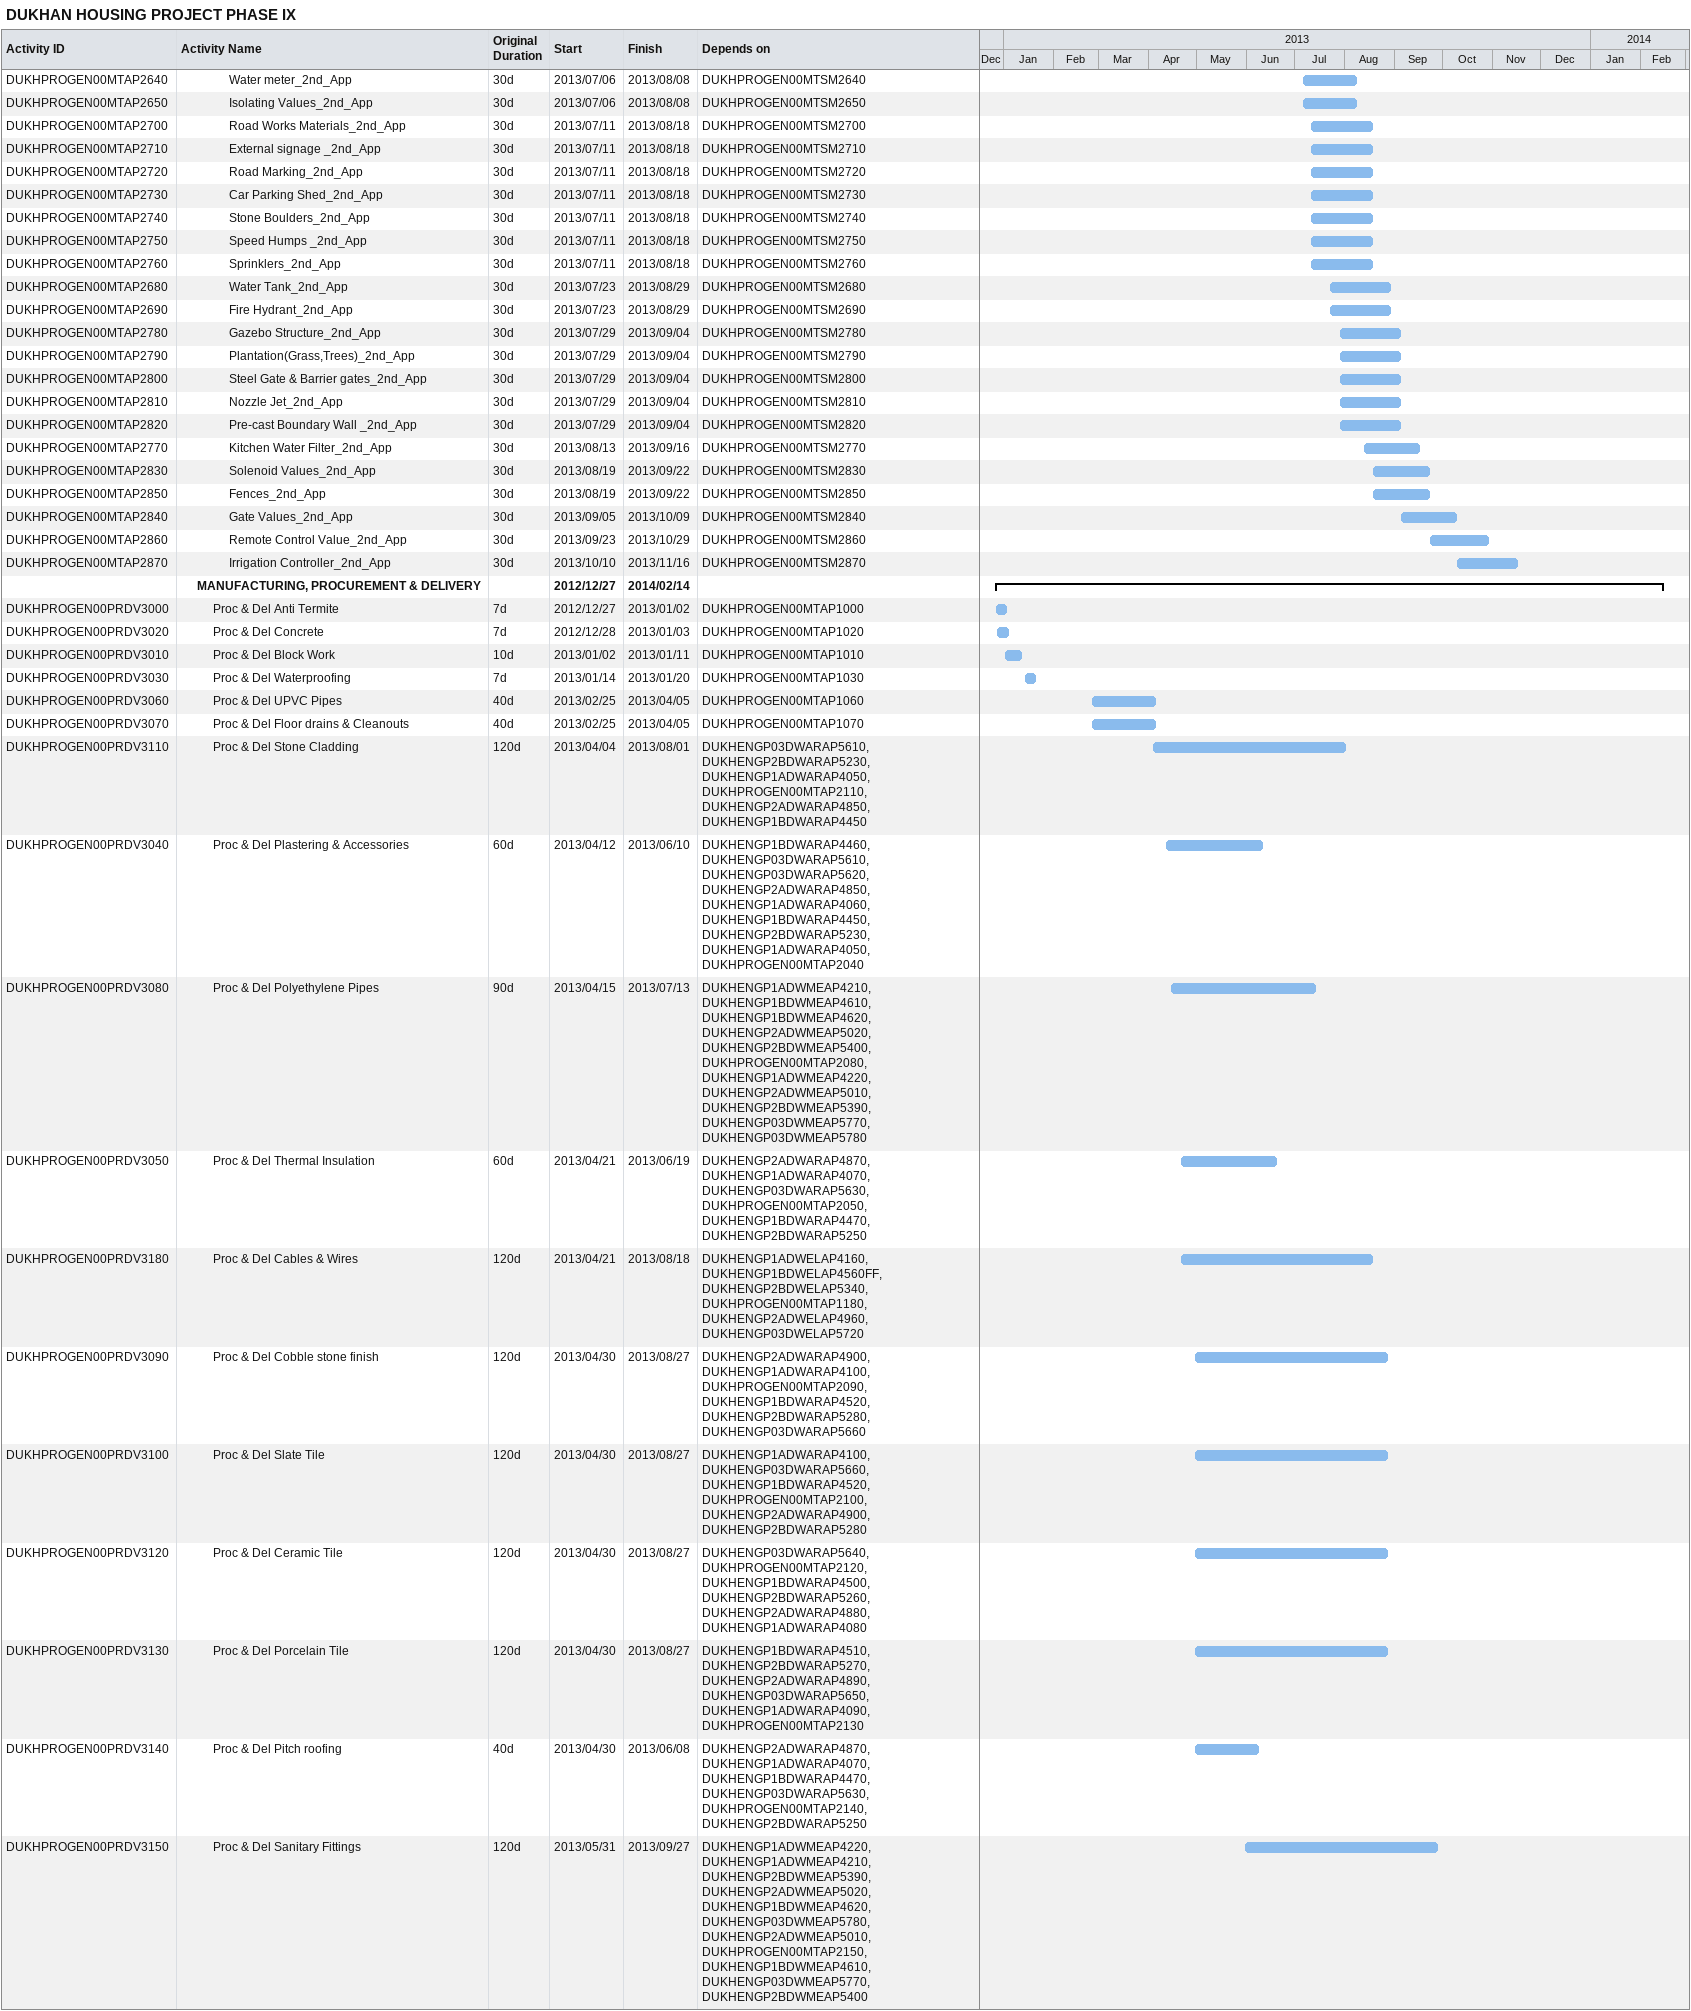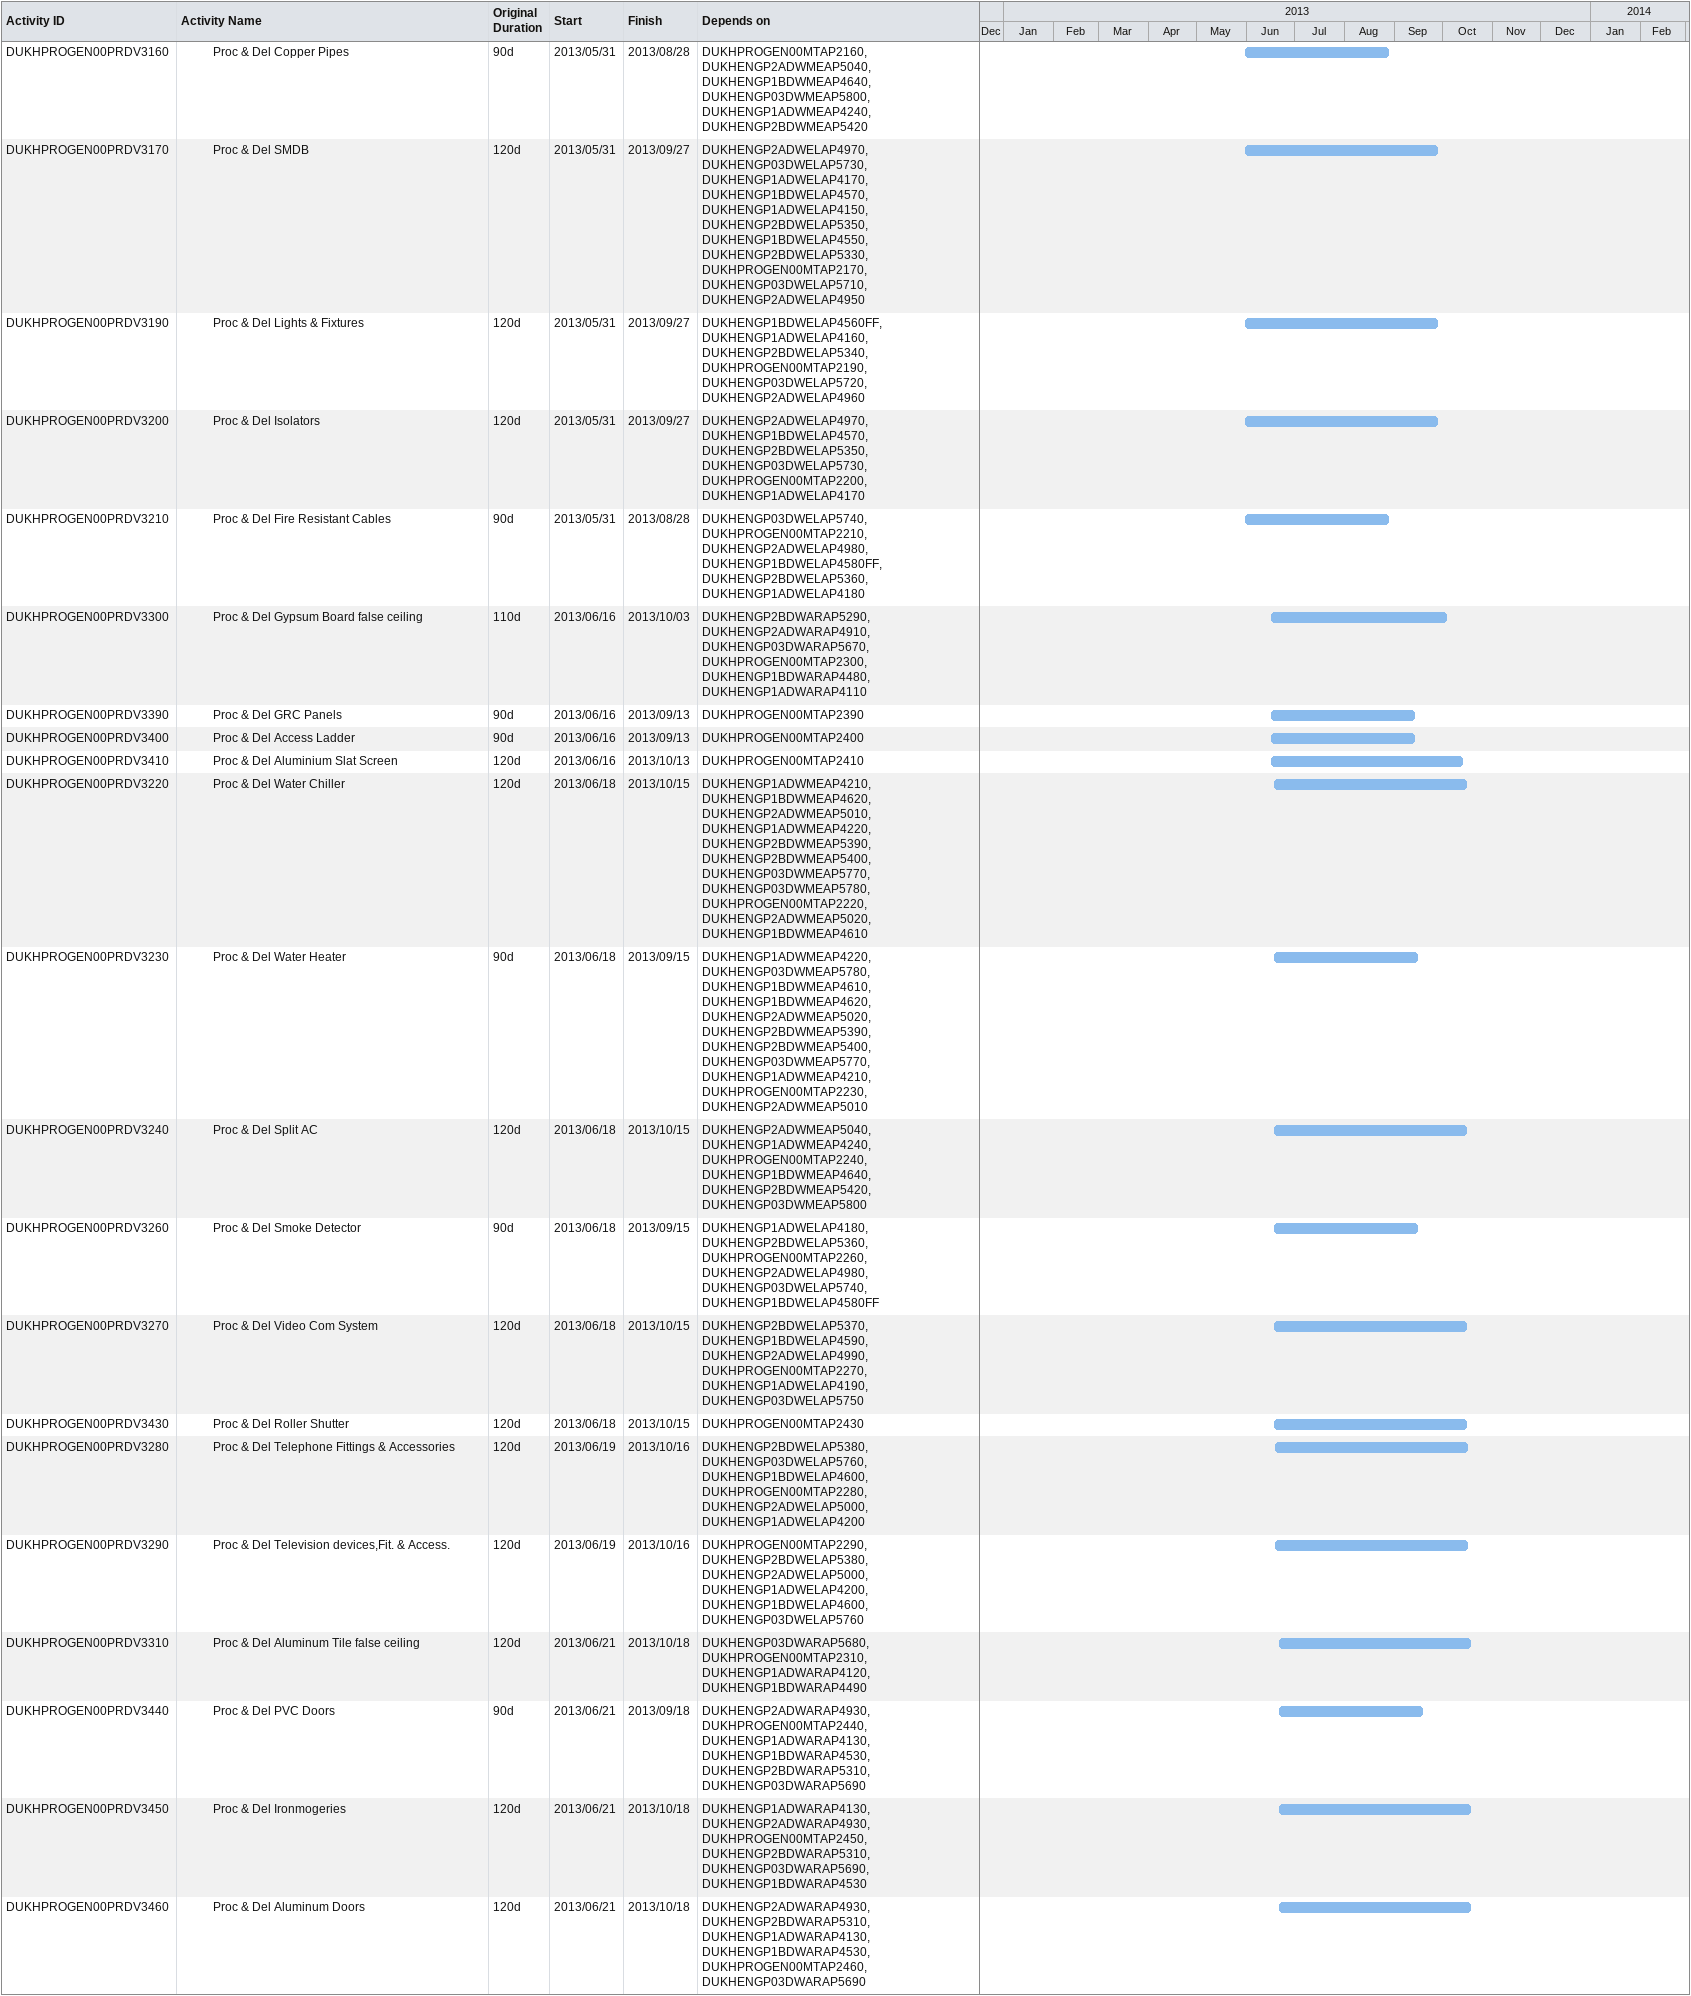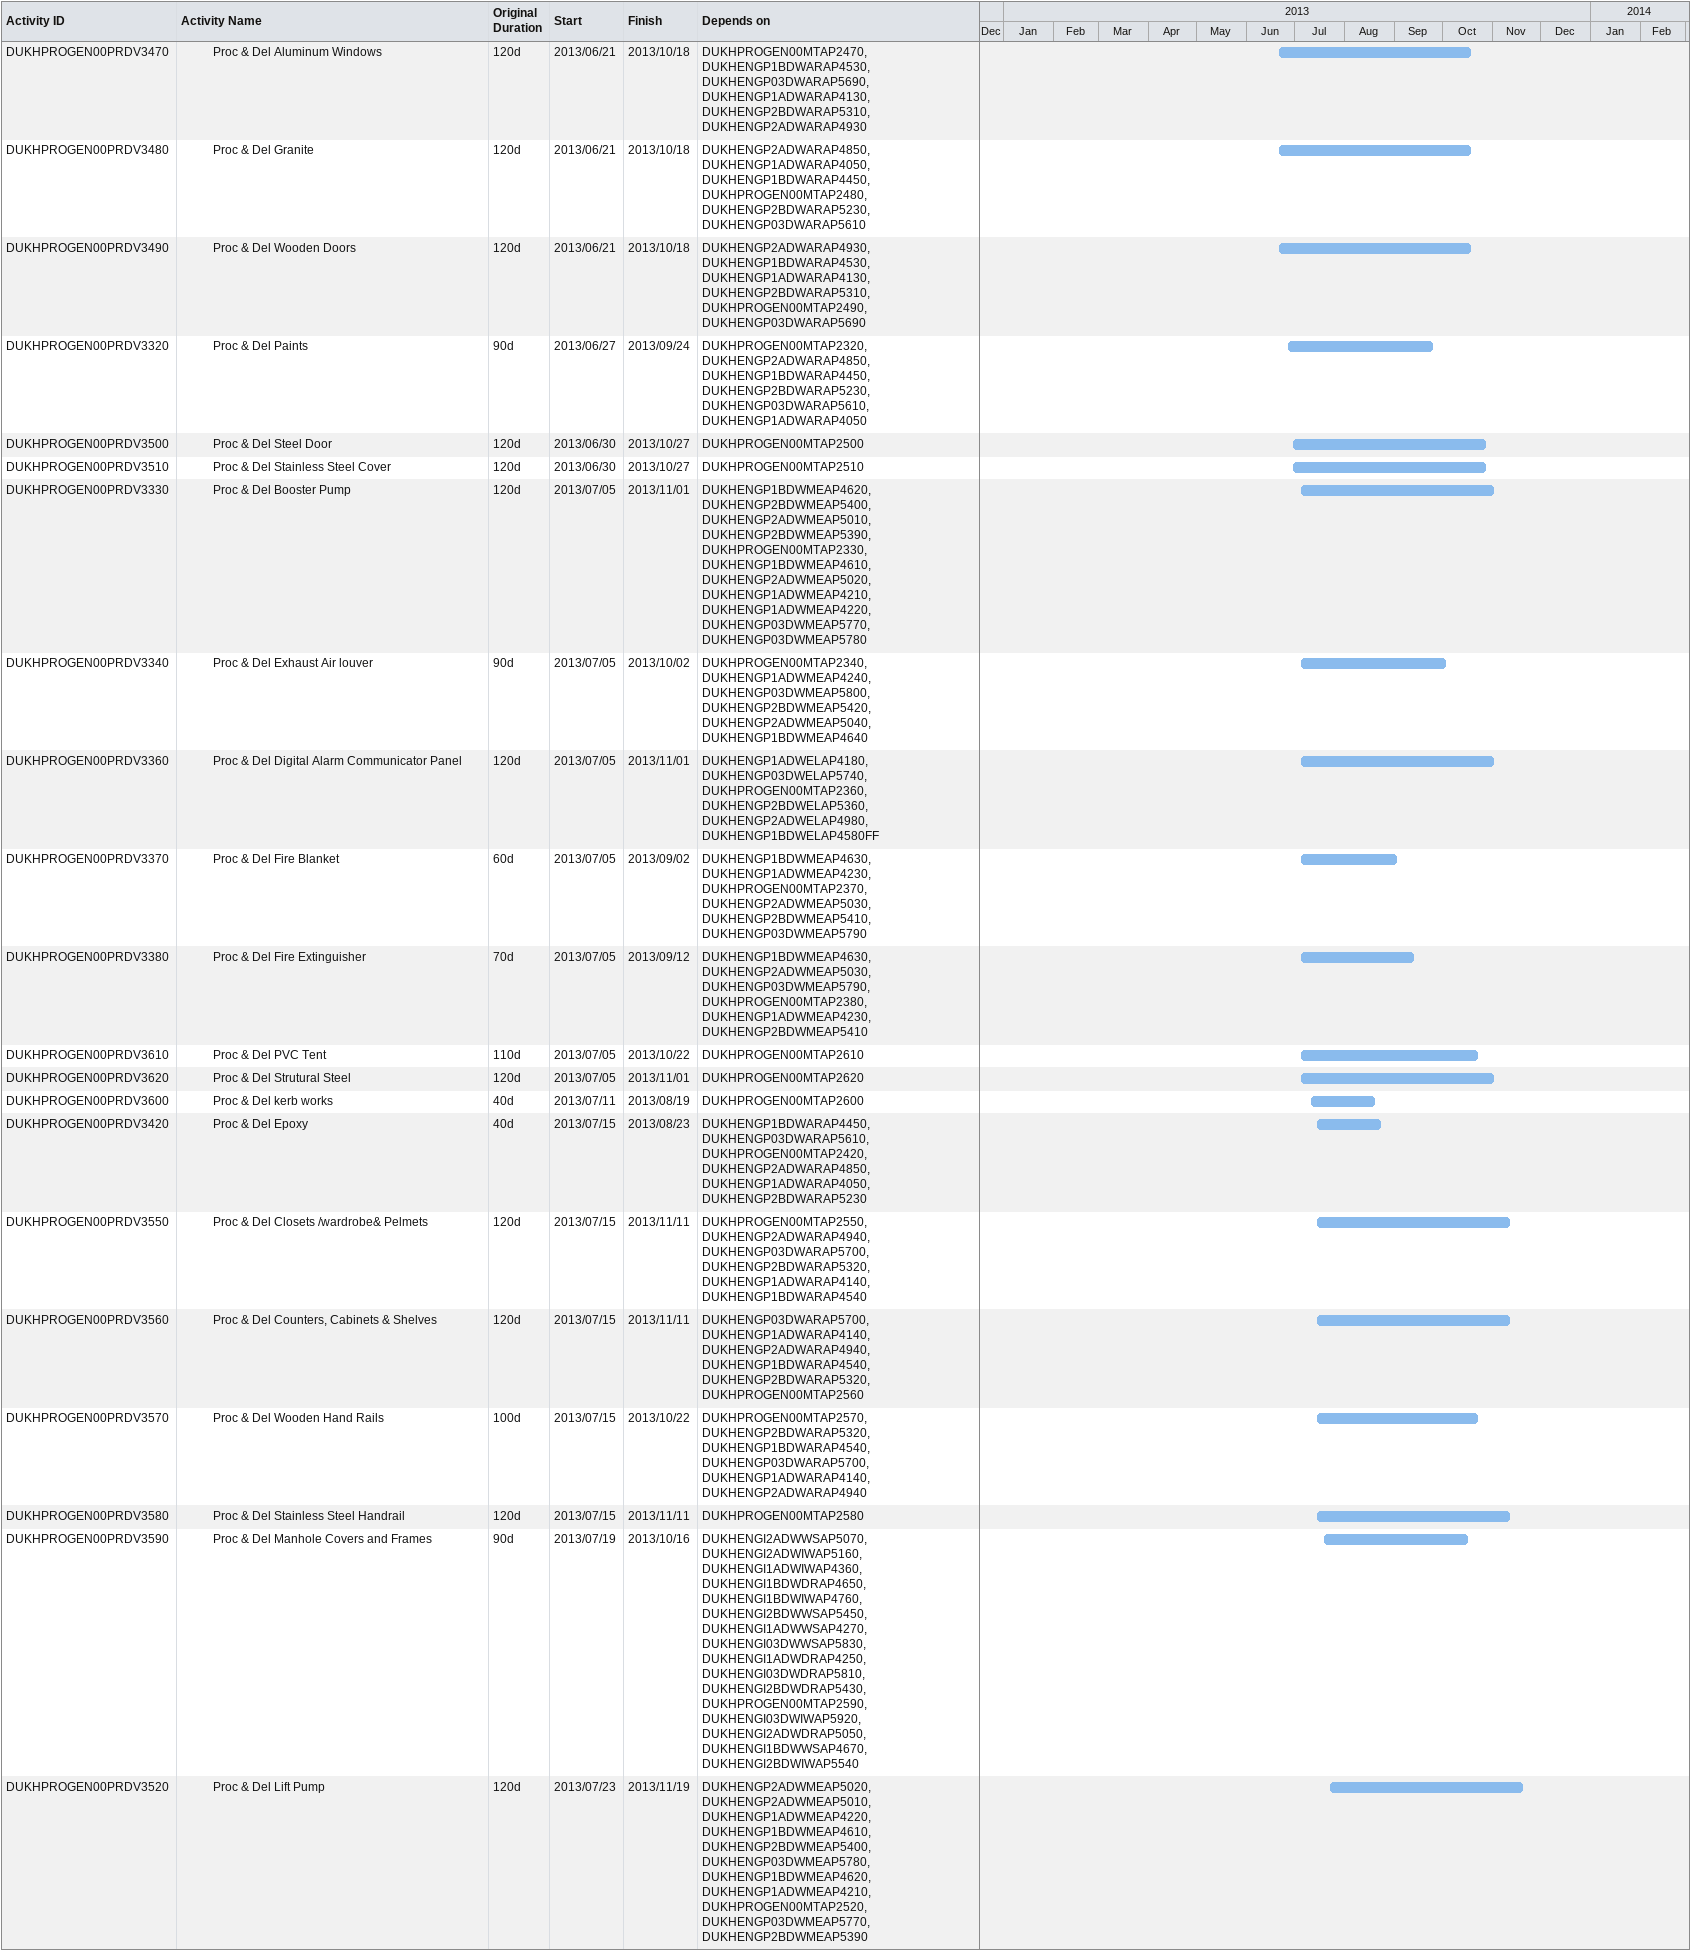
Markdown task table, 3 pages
DUKHAN HOUSING PROJECT PHASE IX

| ID | Level | Task | Original duration | Start | Finish | Predecessors |
|---|---|---|---|---|---|---|
| DUKHPROGEN00MTAP2640 | 4 | Water meter_2nd_App | 30d | 2013-07-06 | 2013-08-08 | DUKHPROGEN00MTSM2640 |
| DUKHPROGEN00MTAP2650 | 4 | Isolating Values_2nd_App | 30d | 2013-07-06 | 2013-08-08 | DUKHPROGEN00MTSM2650 |
| DUKHPROGEN00MTAP2700 | 4 | Road Works Materials_2nd_App | 30d | 2013-07-11 | 2013-08-18 | DUKHPROGEN00MTSM2700 |
| DUKHPROGEN00MTAP2710 | 4 | External signage _2nd_App | 30d | 2013-07-11 | 2013-08-18 | DUKHPROGEN00MTSM2710 |
| DUKHPROGEN00MTAP2720 | 4 | Road Marking_2nd_App | 30d | 2013-07-11 | 2013-08-18 | DUKHPROGEN00MTSM2720 |
| DUKHPROGEN00MTAP2730 | 4 | Car Parking Shed_2nd_App | 30d | 2013-07-11 | 2013-08-18 | DUKHPROGEN00MTSM2730 |
| DUKHPROGEN00MTAP2740 | 4 | Stone Boulders_2nd_App | 30d | 2013-07-11 | 2013-08-18 | DUKHPROGEN00MTSM2740 |
| DUKHPROGEN00MTAP2750 | 4 | Speed Humps _2nd_App | 30d | 2013-07-11 | 2013-08-18 | DUKHPROGEN00MTSM2750 |
| DUKHPROGEN00MTAP2760 | 4 | Sprinklers_2nd_App | 30d | 2013-07-11 | 2013-08-18 | DUKHPROGEN00MTSM2760 |
| DUKHPROGEN00MTAP2680 | 4 | Water Tank_2nd_App | 30d | 2013-07-23 | 2013-08-29 | DUKHPROGEN00MTSM2680 |
| DUKHPROGEN00MTAP2690 | 4 | Fire Hydrant_2nd_App | 30d | 2013-07-23 | 2013-08-29 | DUKHPROGEN00MTSM2690 |
| DUKHPROGEN00MTAP2780 | 4 | Gazebo Structure_2nd_App | 30d | 2013-07-29 | 2013-09-04 | DUKHPROGEN00MTSM2780 |
| DUKHPROGEN00MTAP2790 | 4 | Plantation(Grass,Trees)_2nd_App | 30d | 2013-07-29 | 2013-09-04 | DUKHPROGEN00MTSM2790 |
| DUKHPROGEN00MTAP2800 | 4 | Steel Gate & Barrier gates_2nd_App | 30d | 2013-07-29 | 2013-09-04 | DUKHPROGEN00MTSM2800 |
| DUKHPROGEN00MTAP2810 | 4 | Nozzle Jet_2nd_App | 30d | 2013-07-29 | 2013-09-04 | DUKHPROGEN00MTSM2810 |
| DUKHPROGEN00MTAP2820 | 4 | Pre-cast Boundary Wall _2nd_App | 30d | 2013-07-29 | 2013-09-04 | DUKHPROGEN00MTSM2820 |
| DUKHPROGEN00MTAP2770 | 4 | Kitchen Water Filter_2nd_App | 30d | 2013-08-13 | 2013-09-16 | DUKHPROGEN00MTSM2770 |
| DUKHPROGEN00MTAP2830 | 4 | Solenoid Values_2nd_App | 30d | 2013-08-19 | 2013-09-22 | DUKHPROGEN00MTSM2830 |
| DUKHPROGEN00MTAP2850 | 4 | Fences_2nd_App | 30d | 2013-08-19 | 2013-09-22 | DUKHPROGEN00MTSM2850 |
| DUKHPROGEN00MTAP2840 | 4 | Gate Values_2nd_App | 30d | 2013-09-05 | 2013-10-09 | DUKHPROGEN00MTSM2840 |
| DUKHPROGEN00MTAP2860 | 4 | Remote Control Value_2nd_App | 30d | 2013-09-23 | 2013-10-29 | DUKHPROGEN00MTSM2860 |
| DUKHPROGEN00MTAP2870 | 4 | Irrigation Controller_2nd_App | 30d | 2013-10-10 | 2013-11-16 | DUKHPROGEN00MTSM2870 |
|  | 2 | **MANUFACTURING, PROCUREMENT & DELIVERY** |  | 2012-12-27 | 2014-02-14 |  |
| DUKHPROGEN00PRDV3000 | 3 | Proc & Del Anti Termite | 7d | 2012-12-27 | 2013-01-02 | DUKHPROGEN00MTAP1000 |
| DUKHPROGEN00PRDV3020 | 3 | Proc & Del Concrete | 7d | 2012-12-28 | 2013-01-03 | DUKHPROGEN00MTAP1020 |
| DUKHPROGEN00PRDV3010 | 3 | Proc & Del Block Work | 10d | 2013-01-02 | 2013-01-11 | DUKHPROGEN00MTAP1010 |
| DUKHPROGEN00PRDV3030 | 3 | Proc & Del Waterproofing | 7d | 2013-01-14 | 2013-01-20 | DUKHPROGEN00MTAP1030 |
| DUKHPROGEN00PRDV3060 | 3 | Proc & Del UPVC Pipes | 40d | 2013-02-25 | 2013-04-05 | DUKHPROGEN00MTAP1060 |
| DUKHPROGEN00PRDV3070 | 3 | Proc & Del Floor drains & Cleanouts | 40d | 2013-02-25 | 2013-04-05 | DUKHPROGEN00MTAP1070 |
| DUKHPROGEN00PRDV3110 | 3 | Proc & Del Stone Cladding | 120d | 2013-04-04 | 2013-08-01 | DUKHENGP03DWARAP5610, DUKHENGP2BDWARAP5230, DUKHENGP1ADWARAP4050, DUKHPROGEN00MTAP2110, DUKHENGP2ADWARAP4850, DUKHENGP1BDWARAP4450 |
| DUKHPROGEN00PRDV3040 | 3 | Proc & Del Plastering & Accessories | 60d | 2013-04-12 | 2013-06-10 | DUKHENGP1BDWARAP4460, DUKHENGP03DWARAP5610, DUKHENGP03DWARAP5620, DUKHENGP2ADWARAP4850, DUKHENGP1ADWARAP4060, DUKHENGP1BDWARAP4450, DUKHENGP2BDWARAP5230, DUKHENGP1ADWARAP4050, DUKHPROGEN00MTAP2040 |
| DUKHPROGEN00PRDV3080 | 3 | Proc & Del Polyethylene Pipes | 90d | 2013-04-15 | 2013-07-13 | DUKHENGP1ADWMEAP4210, DUKHENGP1BDWMEAP4610, DUKHENGP1BDWMEAP4620, DUKHENGP2ADWMEAP5020, DUKHENGP2BDWMEAP5400, DUKHPROGEN00MTAP2080, DUKHENGP1ADWMEAP4220, DUKHENGP2ADWMEAP5010, DUKHENGP2BDWMEAP5390, DUKHENGP03DWMEAP5770, DUKHENGP03DWMEAP5780 |
| DUKHPROGEN00PRDV3050 | 3 | Proc & Del Thermal Insulation | 60d | 2013-04-21 | 2013-06-19 | DUKHENGP2ADWARAP4870, DUKHENGP1ADWARAP4070, DUKHENGP03DWARAP5630, DUKHPROGEN00MTAP2050, DUKHENGP1BDWARAP4470, DUKHENGP2BDWARAP5250 |
| DUKHPROGEN00PRDV3180 | 3 | Proc & Del Cables & Wires | 120d | 2013-04-21 | 2013-08-18 | DUKHENGP1ADWELAP4160, DUKHENGP1BDWELAP4560FF, DUKHENGP2BDWELAP5340, DUKHPROGEN00MTAP1180, DUKHENGP2ADWELAP4960, DUKHENGP03DWELAP5720 |
| DUKHPROGEN00PRDV3090 | 3 | Proc & Del Cobble stone finish | 120d | 2013-04-30 | 2013-08-27 | DUKHENGP2ADWARAP4900, DUKHENGP1ADWARAP4100, DUKHPROGEN00MTAP2090, DUKHENGP1BDWARAP4520, DUKHENGP2BDWARAP5280, DUKHENGP03DWARAP5660 |
| DUKHPROGEN00PRDV3100 | 3 | Proc & Del Slate Tile | 120d | 2013-04-30 | 2013-08-27 | DUKHENGP1ADWARAP4100, DUKHENGP03DWARAP5660, DUKHENGP1BDWARAP4520, DUKHPROGEN00MTAP2100, DUKHENGP2ADWARAP4900, DUKHENGP2BDWARAP5280 |
| DUKHPROGEN00PRDV3120 | 3 | Proc & Del Ceramic Tile | 120d | 2013-04-30 | 2013-08-27 | DUKHENGP03DWARAP5640, DUKHPROGEN00MTAP2120, DUKHENGP1BDWARAP4500, DUKHENGP2BDWARAP5260, DUKHENGP2ADWARAP4880, DUKHENGP1ADWARAP4080 |
| DUKHPROGEN00PRDV3130 | 3 | Proc & Del Porcelain Tile | 120d | 2013-04-30 | 2013-08-27 | DUKHENGP1BDWARAP4510, DUKHENGP2BDWARAP5270, DUKHENGP2ADWARAP4890, DUKHENGP03DWARAP5650, DUKHENGP1ADWARAP4090, DUKHPROGEN00MTAP2130 |
| DUKHPROGEN00PRDV3140 | 3 | Proc & Del Pitch roofing | 40d | 2013-04-30 | 2013-06-08 | DUKHENGP2ADWARAP4870, DUKHENGP1ADWARAP4070, DUKHENGP1BDWARAP4470, DUKHENGP03DWARAP5630, DUKHPROGEN00MTAP2140, DUKHENGP2BDWARAP5250 |
| DUKHPROGEN00PRDV3150 | 3 | Proc & Del Sanitary Fittings | 120d | 2013-05-31 | 2013-09-27 | DUKHENGP1ADWMEAP4220, DUKHENGP1ADWMEAP4210, DUKHENGP2BDWMEAP5390, DUKHENGP2ADWMEAP5020, DUKHENGP1BDWMEAP4620, DUKHENGP03DWMEAP5780, DUKHENGP2ADWMEAP5010, DUKHPROGEN00MTAP2150, DUKHENGP1BDWMEAP4610, DUKHENGP03DWMEAP5770, DUKHENGP2BDWMEAP5400 |
| DUKHPROGEN00PRDV3160 | 3 | Proc & Del Copper Pipes | 90d | 2013-05-31 | 2013-08-28 | DUKHPROGEN00MTAP2160, DUKHENGP2ADWMEAP5040, DUKHENGP1BDWMEAP4640, DUKHENGP03DWMEAP5800, DUKHENGP1ADWMEAP4240, DUKHENGP2BDWMEAP5420 |
| DUKHPROGEN00PRDV3170 | 3 | Proc & Del SMDB | 120d | 2013-05-31 | 2013-09-27 | DUKHENGP2ADWELAP4970, DUKHENGP03DWELAP5730, DUKHENGP1ADWELAP4170, DUKHENGP1BDWELAP4570, DUKHENGP1ADWELAP4150, DUKHENGP2BDWELAP5350, DUKHENGP1BDWELAP4550, DUKHENGP2BDWELAP5330, DUKHPROGEN00MTAP2170, DUKHENGP03DWELAP5710, DUKHENGP2ADWELAP4950 |
| DUKHPROGEN00PRDV3190 | 3 | Proc & Del Lights & Fixtures | 120d | 2013-05-31 | 2013-09-27 | DUKHENGP1BDWELAP4560FF, DUKHENGP1ADWELAP4160, DUKHENGP2BDWELAP5340, DUKHPROGEN00MTAP2190, DUKHENGP03DWELAP5720, DUKHENGP2ADWELAP4960 |
| DUKHPROGEN00PRDV3200 | 3 | Proc & Del Isolators | 120d | 2013-05-31 | 2013-09-27 | DUKHENGP2ADWELAP4970, DUKHENGP1BDWELAP4570, DUKHENGP2BDWELAP5350, DUKHENGP03DWELAP5730, DUKHPROGEN00MTAP2200, DUKHENGP1ADWELAP4170 |
| DUKHPROGEN00PRDV3210 | 3 | Proc & Del Fire Resistant Cables | 90d | 2013-05-31 | 2013-08-28 | DUKHENGP03DWELAP5740, DUKHPROGEN00MTAP2210, DUKHENGP2ADWELAP4980, DUKHENGP1BDWELAP4580FF, DUKHENGP2BDWELAP5360, DUKHENGP1ADWELAP4180 |
| DUKHPROGEN00PRDV3300 | 3 | Proc & Del Gypsum Board false ceiling | 110d | 2013-06-16 | 2013-10-03 | DUKHENGP2BDWARAP5290, DUKHENGP2ADWARAP4910, DUKHENGP03DWARAP5670, DUKHPROGEN00MTAP2300, DUKHENGP1BDWARAP4480, DUKHENGP1ADWARAP4110 |
| DUKHPROGEN00PRDV3390 | 3 | Proc & Del GRC Panels | 90d | 2013-06-16 | 2013-09-13 | DUKHPROGEN00MTAP2390 |
| DUKHPROGEN00PRDV3400 | 3 | Proc & Del Access Ladder | 90d | 2013-06-16 | 2013-09-13 | DUKHPROGEN00MTAP2400 |
| DUKHPROGEN00PRDV3410 | 3 | Proc & Del Aluminium Slat Screen | 120d | 2013-06-16 | 2013-10-13 | DUKHPROGEN00MTAP2410 |
| DUKHPROGEN00PRDV3220 | 3 | Proc & Del Water Chiller | 120d | 2013-06-18 | 2013-10-15 | DUKHENGP1ADWMEAP4210, DUKHENGP1BDWMEAP4620, DUKHENGP2ADWMEAP5010, DUKHENGP1ADWMEAP4220, DUKHENGP2BDWMEAP5390, DUKHENGP2BDWMEAP5400, DUKHENGP03DWMEAP5770, DUKHENGP03DWMEAP5780, DUKHPROGEN00MTAP2220, DUKHENGP2ADWMEAP5020, DUKHENGP1BDWMEAP4610 |
| DUKHPROGEN00PRDV3230 | 3 | Proc & Del Water Heater | 90d | 2013-06-18 | 2013-09-15 | DUKHENGP1ADWMEAP4220, DUKHENGP03DWMEAP5780, DUKHENGP1BDWMEAP4610, DUKHENGP1BDWMEAP4620, DUKHENGP2ADWMEAP5020, DUKHENGP2BDWMEAP5390, DUKHENGP2BDWMEAP5400, DUKHENGP03DWMEAP5770, DUKHENGP1ADWMEAP4210, DUKHPROGEN00MTAP2230, DUKHENGP2ADWMEAP5010 |
| DUKHPROGEN00PRDV3240 | 3 | Proc & Del Split AC | 120d | 2013-06-18 | 2013-10-15 | DUKHENGP2ADWMEAP5040, DUKHENGP1ADWMEAP4240, DUKHPROGEN00MTAP2240, DUKHENGP1BDWMEAP4640, DUKHENGP2BDWMEAP5420, DUKHENGP03DWMEAP5800 |
| DUKHPROGEN00PRDV3260 | 3 | Proc & Del Smoke Detector | 90d | 2013-06-18 | 2013-09-15 | DUKHENGP1ADWELAP4180, DUKHENGP2BDWELAP5360, DUKHPROGEN00MTAP2260, DUKHENGP2ADWELAP4980, DUKHENGP03DWELAP5740, DUKHENGP1BDWELAP4580FF |
| DUKHPROGEN00PRDV3270 | 3 | Proc & Del Video Com System | 120d | 2013-06-18 | 2013-10-15 | DUKHENGP2BDWELAP5370, DUKHENGP1BDWELAP4590, DUKHENGP2ADWELAP4990, DUKHPROGEN00MTAP2270, DUKHENGP1ADWELAP4190, DUKHENGP03DWELAP5750 |
| DUKHPROGEN00PRDV3430 | 3 | Proc & Del Roller Shutter | 120d | 2013-06-18 | 2013-10-15 | DUKHPROGEN00MTAP2430 |
| DUKHPROGEN00PRDV3280 | 3 | Proc & Del Telephone Fittings & Accessories | 120d | 2013-06-19 | 2013-10-16 | DUKHENGP2BDWELAP5380, DUKHENGP03DWELAP5760, DUKHENGP1BDWELAP4600, DUKHPROGEN00MTAP2280, DUKHENGP2ADWELAP5000, DUKHENGP1ADWELAP4200 |
| DUKHPROGEN00PRDV3290 | 3 | Proc & Del Television devices,Fit. & Access. | 120d | 2013-06-19 | 2013-10-16 | DUKHPROGEN00MTAP2290, DUKHENGP2BDWELAP5380, DUKHENGP2ADWELAP5000, DUKHENGP1ADWELAP4200, DUKHENGP1BDWELAP4600, DUKHENGP03DWELAP5760 |
| DUKHPROGEN00PRDV3310 | 3 | Proc & Del Aluminum Tile false ceiling | 120d | 2013-06-21 | 2013-10-18 | DUKHENGP03DWARAP5680, DUKHPROGEN00MTAP2310, DUKHENGP1ADWARAP4120, DUKHENGP1BDWARAP4490 |
| DUKHPROGEN00PRDV3440 | 3 | Proc & Del PVC Doors | 90d | 2013-06-21 | 2013-09-18 | DUKHENGP2ADWARAP4930, DUKHPROGEN00MTAP2440, DUKHENGP1ADWARAP4130, DUKHENGP1BDWARAP4530, DUKHENGP2BDWARAP5310, DUKHENGP03DWARAP5690 |
| DUKHPROGEN00PRDV3450 | 3 | Proc & Del Ironmogeries | 120d | 2013-06-21 | 2013-10-18 | DUKHENGP1ADWARAP4130, DUKHENGP2ADWARAP4930, DUKHPROGEN00MTAP2450, DUKHENGP2BDWARAP5310, DUKHENGP03DWARAP5690, DUKHENGP1BDWARAP4530 |
| DUKHPROGEN00PRDV3460 | 3 | Proc & Del Aluminum Doors | 120d | 2013-06-21 | 2013-10-18 | DUKHENGP2ADWARAP4930, DUKHENGP2BDWARAP5310, DUKHENGP1ADWARAP4130, DUKHENGP1BDWARAP4530, DUKHPROGEN00MTAP2460, DUKHENGP03DWARAP5690 |
| DUKHPROGEN00PRDV3470 | 3 | Proc & Del Aluminum Windows | 120d | 2013-06-21 | 2013-10-18 | DUKHPROGEN00MTAP2470, DUKHENGP1BDWARAP4530, DUKHENGP03DWARAP5690, DUKHENGP1ADWARAP4130, DUKHENGP2BDWARAP5310, DUKHENGP2ADWARAP4930 |
| DUKHPROGEN00PRDV3480 | 3 | Proc & Del Granite | 120d | 2013-06-21 | 2013-10-18 | DUKHENGP2ADWARAP4850, DUKHENGP1ADWARAP4050, DUKHENGP1BDWARAP4450, DUKHPROGEN00MTAP2480, DUKHENGP2BDWARAP5230, DUKHENGP03DWARAP5610 |
| DUKHPROGEN00PRDV3490 | 3 | Proc & Del Wooden Doors | 120d | 2013-06-21 | 2013-10-18 | DUKHENGP2ADWARAP4930, DUKHENGP1BDWARAP4530, DUKHENGP1ADWARAP4130, DUKHENGP2BDWARAP5310, DUKHPROGEN00MTAP2490, DUKHENGP03DWARAP5690 |
| DUKHPROGEN00PRDV3320 | 3 | Proc & Del Paints | 90d | 2013-06-27 | 2013-09-24 | DUKHPROGEN00MTAP2320, DUKHENGP2ADWARAP4850, DUKHENGP1BDWARAP4450, DUKHENGP2BDWARAP5230, DUKHENGP03DWARAP5610, DUKHENGP1ADWARAP4050 |
| DUKHPROGEN00PRDV3500 | 3 | Proc & Del Steel Door | 120d | 2013-06-30 | 2013-10-27 | DUKHPROGEN00MTAP2500 |
| DUKHPROGEN00PRDV3510 | 3 | Proc & Del Stainless Steel Cover | 120d | 2013-06-30 | 2013-10-27 | DUKHPROGEN00MTAP2510 |
| DUKHPROGEN00PRDV3330 | 3 | Proc & Del Booster Pump | 120d | 2013-07-05 | 2013-11-01 | DUKHENGP1BDWMEAP4620, DUKHENGP2BDWMEAP5400, DUKHENGP2ADWMEAP5010, DUKHENGP2BDWMEAP5390, DUKHPROGEN00MTAP2330, DUKHENGP1BDWMEAP4610, DUKHENGP2ADWMEAP5020, DUKHENGP1ADWMEAP4210, DUKHENGP1ADWMEAP4220, DUKHENGP03DWMEAP5770, DUKHENGP03DWMEAP5780 |
| DUKHPROGEN00PRDV3340 | 3 | Proc & Del Exhaust Air louver | 90d | 2013-07-05 | 2013-10-02 | DUKHPROGEN00MTAP2340, DUKHENGP1ADWMEAP4240, DUKHENGP03DWMEAP5800, DUKHENGP2BDWMEAP5420, DUKHENGP2ADWMEAP5040, DUKHENGP1BDWMEAP4640 |
| DUKHPROGEN00PRDV3360 | 3 | Proc & Del Digital Alarm Communicator Panel | 120d | 2013-07-05 | 2013-11-01 | DUKHENGP1ADWELAP4180, DUKHENGP03DWELAP5740, DUKHPROGEN00MTAP2360, DUKHENGP2BDWELAP5360, DUKHENGP2ADWELAP4980, DUKHENGP1BDWELAP4580FF |
| DUKHPROGEN00PRDV3370 | 3 | Proc & Del Fire Blanket | 60d | 2013-07-05 | 2013-09-02 | DUKHENGP1BDWMEAP4630, DUKHENGP1ADWMEAP4230, DUKHPROGEN00MTAP2370, DUKHENGP2ADWMEAP5030, DUKHENGP2BDWMEAP5410, DUKHENGP03DWMEAP5790 |
| DUKHPROGEN00PRDV3380 | 3 | Proc & Del Fire Extinguisher | 70d | 2013-07-05 | 2013-09-12 | DUKHENGP1BDWMEAP4630, DUKHENGP2ADWMEAP5030, DUKHENGP03DWMEAP5790, DUKHPROGEN00MTAP2380, DUKHENGP1ADWMEAP4230, DUKHENGP2BDWMEAP5410 |
| DUKHPROGEN00PRDV3610 | 3 | Proc & Del PVC Tent | 110d | 2013-07-05 | 2013-10-22 | DUKHPROGEN00MTAP2610 |
| DUKHPROGEN00PRDV3620 | 3 | Proc & Del Strutural Steel | 120d | 2013-07-05 | 2013-11-01 | DUKHPROGEN00MTAP2620 |
| DUKHPROGEN00PRDV3600 | 3 | Proc & Del kerb works | 40d | 2013-07-11 | 2013-08-19 | DUKHPROGEN00MTAP2600 |
| DUKHPROGEN00PRDV3420 | 3 | Proc & Del Epoxy | 40d | 2013-07-15 | 2013-08-23 | DUKHENGP1BDWARAP4450, DUKHENGP03DWARAP5610, DUKHPROGEN00MTAP2420, DUKHENGP2ADWARAP4850, DUKHENGP1ADWARAP4050, DUKHENGP2BDWARAP5230 |
| DUKHPROGEN00PRDV3550 | 3 | Proc & Del Closets /wardrobe& Pelmets | 120d | 2013-07-15 | 2013-11-11 | DUKHPROGEN00MTAP2550, DUKHENGP2ADWARAP4940, DUKHENGP03DWARAP5700, DUKHENGP2BDWARAP5320, DUKHENGP1ADWARAP4140, DUKHENGP1BDWARAP4540 |
| DUKHPROGEN00PRDV3560 | 3 | Proc & Del Counters, Cabinets & Shelves | 120d | 2013-07-15 | 2013-11-11 | DUKHENGP03DWARAP5700, DUKHENGP1ADWARAP4140, DUKHENGP2ADWARAP4940, DUKHENGP1BDWARAP4540, DUKHENGP2BDWARAP5320, DUKHPROGEN00MTAP2560 |
| DUKHPROGEN00PRDV3570 | 3 | Proc & Del Wooden Hand Rails | 100d | 2013-07-15 | 2013-10-22 | DUKHPROGEN00MTAP2570, DUKHENGP2BDWARAP5320, DUKHENGP1BDWARAP4540, DUKHENGP03DWARAP5700, DUKHENGP1ADWARAP4140, DUKHENGP2ADWARAP4940 |
| DUKHPROGEN00PRDV3580 | 3 | Proc & Del Stainless Steel Handrail | 120d | 2013-07-15 | 2013-11-11 | DUKHPROGEN00MTAP2580 |
| DUKHPROGEN00PRDV3590 | 3 | Proc & Del Manhole Covers and Frames | 90d | 2013-07-19 | 2013-10-16 | DUKHENGI2ADWWSAP5070, DUKHENGI2ADWIWAP5160, DUKHENGI1ADWIWAP4360, DUKHENGI1BDWDRAP4650, DUKHENGI1BDWIWAP4760, DUKHENGI2BDWWSAP5450, DUKHENGI1ADWWSAP4270, DUKHENGI03DWWSAP5830, DUKHENGI1ADWDRAP4250, DUKHENGI03DWDRAP5810, DUKHENGI2BDWDRAP5430, DUKHPROGEN00MTAP2590, DUKHENGI03DWIWAP5920, DUKHENGI2ADWDRAP5050, DUKHENGI1BDWWSAP4670, DUKHENGI2BDWIWAP5540 |
| DUKHPROGEN00PRDV3520 | 3 | Proc & Del Lift Pump | 120d | 2013-07-23 | 2013-11-19 | DUKHENGP2ADWMEAP5020, DUKHENGP2ADWMEAP5010, DUKHENGP1ADWMEAP4220, DUKHENGP1BDWMEAP4610, DUKHENGP2BDWMEAP5400, DUKHENGP03DWMEAP5780, DUKHENGP1BDWMEAP4620, DUKHENGP1ADWMEAP4210, DUKHPROGEN00MTAP2520, DUKHENGP03DWMEAP5770, DUKHENGP2BDWMEAP5390 |
